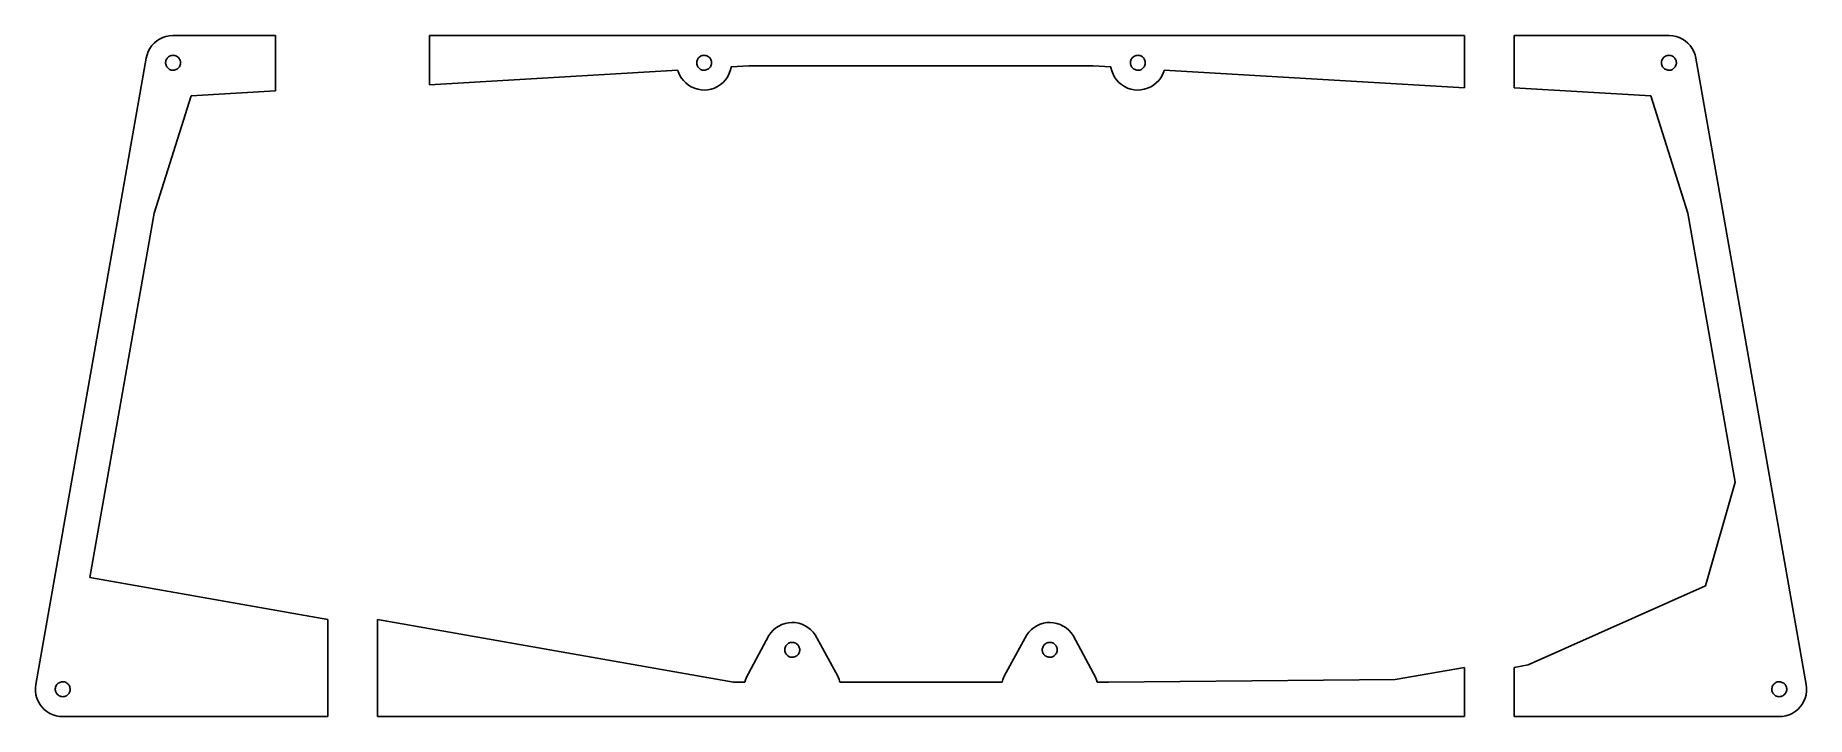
# Model space of a CAD drawing. Header units: metres. Extents: x -178 to 178, y -8 to 129.
import ezdxf

# ---------------------------------------------------------------- set-up
doc = ezdxf.new("R2010")
doc.units = ezdxf.units.M

msp = doc.modelspace()

# ---------------------------------------------------------------- linework, layer by layer
for p, q in [((-152.101, 128.556), (-152.755, 128.334)), ((-151.425, 128.695), (-152.101, 128.556)), ((-150.736, 128.748), (-151.425, 128.695)), ((-130, 128.748), (-150.736, 128.748)), ((-130, 117.573), (-130, 128.748)), ((109.5, 128.748), (-99, 128.748)), ((-99, 128.748), (-99, 118.818)), ((109.5, 118.195), (109.5, 128.748)), ((150.736, 128.748), (119.5, 128.748)), ((119.5, 128.748), (119.5, 118.195)), ((151.425, 128.695), (150.736, 128.748)), ((152.101, 128.556), (151.425, 128.695)), ((152.755, 128.334), (152.101, 128.556)), ((-155.913, 124.875), (-156.076, 124.204)), ((-155.668, 125.521), (-155.913, 124.875)), ((-155.344, 126.131), (-155.668, 125.521)), ((-154.946, 126.695), (-155.344, 126.131)), ((-154.48, 127.205), (-154.946, 126.695)), ((-153.954, 127.653), (-154.48, 127.205)), ((-153.376, 128.031), (-153.954, 127.653)), ((-152.755, 128.334), (-153.376, 128.031)), ((153.376, 128.031), (152.755, 128.334)), ((153.954, 127.653), (153.376, 128.031)), ((154.48, 127.205), (153.954, 127.653)), ((154.946, 126.695), (154.48, 127.205)), ((155.344, 126.131), (154.946, 126.695)), ((155.668, 125.521), (155.344, 126.131)), ((155.913, 124.875), (155.668, 125.521)), ((156.076, 124.204), (155.913, 124.875)), ((-156.076, 124.204), (-178.312, -1.90094)), ((-152.158, 123.322), (-152.137, 123.509)), ((-152.155, 123.134), (-152.158, 123.322)), ((-152.129, 122.947), (-152.155, 123.134)), ((-152.137, 123.509), (-152.092, 123.692)), ((-152.079, 122.765), (-152.129, 122.947)), ((-152.092, 123.692), (-152.025, 123.868)), ((-152.008, 122.591), (-152.079, 122.765)), ((-152.025, 123.868), (-151.937, 124.035)), ((-151.915, 122.427), (-152.008, 122.591)), ((-151.937, 124.035), (-151.828, 124.189)), ((-151.802, 122.276), (-151.915, 122.427)), ((-151.828, 124.189), (-151.701, 124.328)), ((-151.671, 122.141), (-151.802, 122.276)), ((-151.701, 124.328), (-151.558, 124.45)), ((-151.524, 122.023), (-151.671, 122.141)), ((-151.558, 124.45), (-151.4, 124.553)), ((-151.364, 121.924), (-151.524, 122.023)), ((-151.4, 124.553), (-151.231, 124.635)), ((-151.192, 121.846), (-151.364, 121.924)), ((-151.231, 124.635), (-151.053, 124.696)), ((-151.012, 121.791), (-151.192, 121.846)), ((-151.053, 124.696), (-150.868, 124.734)), ((-150.827, 121.758), (-151.012, 121.791)), ((-150.868, 124.734), (-150.68, 124.748)), ((-150.638, 121.749), (-150.827, 121.758)), ((-150.68, 124.748), (-150.492, 124.739)), ((-150.451, 121.763), (-150.638, 121.749)), ((-150.492, 124.739), (-150.307, 124.707)), ((-150.266, 121.801), (-150.451, 121.763)), ((-150.307, 124.707), (-150.127, 124.651)), ((-150.088, 121.862), (-150.266, 121.801)), ((-150.127, 124.651), (-149.955, 124.573)), ((-149.919, 121.944), (-150.088, 121.862)), ((-149.955, 124.573), (-149.795, 124.474)), ((-149.761, 122.048), (-149.919, 121.944)), ((-149.795, 124.474), (-149.648, 124.356)), ((-149.617, 122.17), (-149.761, 122.048)), ((-149.648, 124.356), (-149.517, 124.221)), ((-149.49, 122.309), (-149.617, 122.17)), ((-149.517, 124.221), (-149.404, 124.07)), ((-149.382, 122.463), (-149.49, 122.309)), ((-149.404, 124.07), (-149.311, 123.906)), ((-149.293, 122.629), (-149.382, 122.463)), ((-149.311, 123.906), (-149.239, 123.732)), ((-149.227, 122.805), (-149.293, 122.629)), ((-149.239, 123.732), (-149.19, 123.55)), ((-149.182, 122.988), (-149.227, 122.805)), ((-149.19, 123.55), (-149.164, 123.364)), ((-149.161, 123.175), (-149.182, 122.988)), ((-149.164, 123.364), (-149.161, 123.175)), ((-99, 118.818), (-48.9761, 121.783)), ((-48.9761, 121.783), (-48.8927, 121.476)), ((-48.8927, 121.476), (-48.6295, 120.838)), ((-45.1844, 123.322), (-45.1634, 123.509)), ((-45.1817, 123.134), (-45.1844, 123.322)), ((-45.1555, 122.947), (-45.1817, 123.134)), ((-45.1634, 123.509), (-45.1191, 123.692)), ((-45.1061, 122.765), (-45.1555, 122.947)), ((-45.1191, 123.692), (-45.0522, 123.868)), ((-45.0344, 122.591), (-45.1061, 122.765)), ((-45.0522, 123.868), (-44.9638, 124.035)), ((-44.9413, 122.427), (-45.0344, 122.591)), ((-44.9638, 124.035), (-44.8552, 124.189)), ((-44.8285, 122.276), (-44.9413, 122.427)), ((-44.8552, 124.189), (-44.7281, 124.328)), ((-44.6976, 122.141), (-44.8285, 122.276)), ((-44.7281, 124.328), (-44.5847, 124.45)), ((-44.5508, 122.023), (-44.6976, 122.141)), ((-44.5847, 124.45), (-44.4271, 124.553)), ((-44.3904, 121.924), (-44.5508, 122.023)), ((-44.4271, 124.553), (-44.2578, 124.635)), ((-44.2188, 121.846), (-44.3904, 121.924)), ((-44.2578, 124.635), (-44.0795, 124.696)), ((-44.0389, 121.791), (-44.2188, 121.846)), ((-44.0795, 124.696), (-43.8949, 124.734)), ((-43.8534, 121.758), (-44.0389, 121.791)), ((-43.8949, 124.734), (-43.7071, 124.748)), ((-43.6652, 121.749), (-43.8534, 121.758)), ((-43.7071, 124.748), (-43.519, 124.739)), ((-43.4774, 121.763), (-43.6652, 121.749)), ((-43.519, 124.739), (-43.3335, 124.707)), ((-43.2929, 121.801), (-43.4774, 121.763)), ((-43.3335, 124.707), (-43.1535, 124.651)), ((-43.1146, 121.862), (-43.2929, 121.801)), ((-43.1535, 124.651), (-42.982, 124.573)), ((-42.9453, 121.944), (-43.1146, 121.862)), ((-42.982, 124.573), (-42.8215, 124.474)), ((-42.7876, 122.048), (-42.9453, 121.944)), ((-42.8215, 124.474), (-42.6747, 124.356)), ((-42.6442, 122.17), (-42.7876, 122.048)), ((-42.6747, 124.356), (-42.5439, 124.221)), ((-42.5172, 122.309), (-42.6442, 122.17)), ((-42.5439, 124.221), (-42.431, 124.07)), ((-42.4086, 122.463), (-42.5172, 122.309)), ((-42.431, 124.07), (-42.338, 123.906)), ((-42.3201, 122.629), (-42.4086, 122.463)), ((-42.338, 123.906), (-42.2662, 123.732)), ((-42.2533, 122.805), (-42.3201, 122.629)), ((-42.2662, 123.732), (-42.2168, 123.55)), ((-42.209, 122.988), (-42.2533, 122.805)), ((-42.2168, 123.55), (-42.1906, 123.364)), ((-42.188, 123.175), (-42.209, 122.988)), ((-42.1906, 123.364), (-42.188, 123.175)), ((-38.6774, 120.977), (-38.4321, 121.622)), ((-38.4321, 121.622), (-38.2697, 122.294)), ((-38.2697, 122.294), (-38.2557, 122.419)), ((-38.2557, 122.419), (-34.6561, 122.632)), ((-34.6561, 122.632), (34.6561, 122.632)), ((34.6561, 122.632), (38.2557, 122.419)), ((38.2557, 122.419), (38.2697, 122.294)), ((38.2697, 122.294), (38.4321, 121.622)), ((38.4321, 121.622), (38.6774, 120.977)), ((42.188, 123.175), (42.1906, 123.364)), ((42.209, 122.988), (42.188, 123.175)), ((42.1906, 123.364), (42.2168, 123.55)), ((42.2533, 122.805), (42.209, 122.988)), ((42.2168, 123.55), (42.2662, 123.732)), ((42.3201, 122.629), (42.2533, 122.805)), ((42.2662, 123.732), (42.338, 123.906)), ((42.4086, 122.463), (42.3201, 122.629)), ((42.338, 123.906), (42.431, 124.07)), ((42.5172, 122.309), (42.4086, 122.463)), ((42.431, 124.07), (42.5439, 124.221)), ((42.6442, 122.17), (42.5172, 122.309)), ((42.5439, 124.221), (42.6747, 124.356)), ((42.7876, 122.048), (42.6442, 122.17)), ((42.6747, 124.356), (42.8215, 124.474)), ((42.9453, 121.944), (42.7876, 122.048)), ((42.8215, 124.474), (42.982, 124.573)), ((43.1146, 121.862), (42.9453, 121.944)), ((42.982, 124.573), (43.1535, 124.651)), ((43.2929, 121.801), (43.1146, 121.862)), ((43.1535, 124.651), (43.3335, 124.707)), ((43.4774, 121.763), (43.2929, 121.801)), ((43.3335, 124.707), (43.519, 124.739)), ((43.6652, 121.749), (43.4774, 121.763)), ((43.519, 124.739), (43.7071, 124.748)), ((43.8534, 121.758), (43.6652, 121.749)), ((43.7071, 124.748), (43.8949, 124.734)), ((44.0389, 121.791), (43.8534, 121.758)), ((43.8949, 124.734), (44.0795, 124.696)), ((44.2188, 121.846), (44.0389, 121.791)), ((44.0795, 124.696), (44.2578, 124.635)), ((44.3904, 121.924), (44.2188, 121.846)), ((44.2578, 124.635), (44.4271, 124.553)), ((44.5508, 122.023), (44.3904, 121.924)), ((44.4271, 124.553), (44.5847, 124.45)), ((44.6976, 122.141), (44.5508, 122.023)), ((44.5847, 124.45), (44.7281, 124.328)), ((44.8285, 122.276), (44.6976, 122.141)), ((44.7281, 124.328), (44.8552, 124.189)), ((44.9413, 122.427), (44.8285, 122.276)), ((44.8552, 124.189), (44.9638, 124.035)), ((45.0344, 122.591), (44.9413, 122.427)), ((44.9638, 124.035), (45.0522, 123.868)), ((45.1061, 122.765), (45.0344, 122.591)), ((45.0522, 123.868), (45.1191, 123.692)), ((45.1555, 122.947), (45.1061, 122.765)), ((45.1191, 123.692), (45.1634, 123.509)), ((45.1817, 123.134), (45.1555, 122.947)), ((45.1634, 123.509), (45.1844, 123.322)), ((45.1844, 123.322), (45.1817, 123.134)), ((48.6295, 120.838), (48.8927, 121.476)), ((48.8927, 121.476), (48.9761, 121.783)), ((48.9761, 121.783), (109.5, 118.195)), ((149.161, 123.175), (149.164, 123.364)), ((149.182, 122.988), (149.161, 123.175)), ((149.164, 123.364), (149.19, 123.55)), ((149.227, 122.805), (149.182, 122.988)), ((149.19, 123.55), (149.239, 123.732)), ((149.293, 122.629), (149.227, 122.805)), ((149.239, 123.732), (149.311, 123.906)), ((149.382, 122.463), (149.293, 122.629)), ((149.311, 123.906), (149.404, 124.07)), ((149.49, 122.309), (149.382, 122.463)), ((149.404, 124.07), (149.517, 124.221)), ((149.617, 122.17), (149.49, 122.309)), ((149.517, 124.221), (149.648, 124.356)), ((149.761, 122.048), (149.617, 122.17)), ((149.648, 124.356), (149.795, 124.474)), ((149.919, 121.944), (149.761, 122.048)), ((149.795, 124.474), (149.955, 124.573)), ((150.088, 121.862), (149.919, 121.944)), ((149.955, 124.573), (150.127, 124.651)), ((150.266, 121.801), (150.088, 121.862)), ((150.127, 124.651), (150.307, 124.707)), ((150.451, 121.763), (150.266, 121.801)), ((150.307, 124.707), (150.492, 124.739)), ((150.638, 121.749), (150.451, 121.763)), ((150.492, 124.739), (150.68, 124.748)), ((150.827, 121.758), (150.638, 121.749)), ((150.68, 124.748), (150.868, 124.734)), ((151.012, 121.791), (150.827, 121.758)), ((150.868, 124.734), (151.053, 124.696)), ((151.192, 121.846), (151.012, 121.791)), ((151.053, 124.696), (151.231, 124.635)), ((151.364, 121.924), (151.192, 121.846)), ((151.231, 124.635), (151.4, 124.553)), ((151.524, 122.023), (151.364, 121.924)), ((151.4, 124.553), (151.558, 124.45)), ((151.671, 122.141), (151.524, 122.023)), ((151.558, 124.45), (151.701, 124.328)), ((151.802, 122.276), (151.671, 122.141)), ((151.701, 124.328), (151.828, 124.189)), ((151.915, 122.427), (151.802, 122.276)), ((151.828, 124.189), (151.937, 124.035)), ((152.008, 122.591), (151.915, 122.427)), ((151.937, 124.035), (152.025, 123.868)), ((152.079, 122.765), (152.008, 122.591)), ((152.025, 123.868), (152.092, 123.692)), ((152.129, 122.947), (152.079, 122.765)), ((152.092, 123.692), (152.137, 123.509)), ((152.155, 123.134), (152.129, 122.947)), ((152.137, 123.509), (152.158, 123.322)), ((152.158, 123.322), (152.155, 123.134)), ((178.312, -1.90094), (156.076, 124.204)), ((-48.6295, 120.838), (-48.2884, 120.237)), ((-48.2884, 120.237), (-47.8746, 119.684)), ((-47.8746, 119.684), (-47.3948, 119.187)), ((-47.3948, 119.187), (-46.8565, 118.754)), ((-46.8565, 118.754), (-46.2683, 118.392)), ((-46.2683, 118.392), (-45.6393, 118.107)), ((-45.6393, 118.107), (-44.9794, 117.903)), ((-44.9794, 117.903), (-44.2992, 117.783)), ((-44.2992, 117.783), (-43.6094, 117.749)), ((-43.6094, 117.749), (-42.9207, 117.802)), ((-42.9207, 117.802), (-42.2441, 117.941)), ((-42.2441, 117.941), (-41.5903, 118.164)), ((-41.5903, 118.164), (-40.9695, 118.466)), ((-40.9695, 118.466), (-40.3915, 118.845)), ((-40.3915, 118.845), (-39.8655, 119.292)), ((-39.8655, 119.292), (-39.3998, 119.802)), ((-39.3998, 119.802), (-39.0017, 120.367)), ((-39.0017, 120.367), (-38.6774, 120.977)), ((38.6774, 120.977), (39.0017, 120.367)), ((39.0017, 120.367), (39.3998, 119.802)), ((39.3998, 119.802), (39.8655, 119.292)), ((39.8655, 119.292), (40.3915, 118.845)), ((40.3915, 118.845), (40.9695, 118.466)), ((40.9695, 118.466), (41.5903, 118.164)), ((41.5903, 118.164), (42.2441, 117.941)), ((42.2441, 117.941), (42.9207, 117.802)), ((42.9207, 117.802), (43.6094, 117.749)), ((43.6094, 117.749), (44.2992, 117.783)), ((44.2992, 117.783), (44.9794, 117.903)), ((44.9794, 117.903), (45.6393, 118.107)), ((45.6393, 118.107), (46.2683, 118.392)), ((46.2683, 118.392), (46.8565, 118.754)), ((46.8565, 118.754), (47.3948, 119.187)), ((47.3948, 119.187), (47.8746, 119.684)), ((47.8746, 119.684), (48.2884, 120.237)), ((48.2884, 120.237), (48.6295, 120.838)), ((119.5, 118.195), (147.015, 116.564)), ((-154.47, 93.0007), (-147.015, 116.564)), ((-147.015, 116.564), (-130, 117.573)), ((147.015, 116.564), (154.47, 93.0007)), ((-167.407, 19.6326), (-154.47, 93.0007)), ((154.47, 93.0007), (164.02, 38.8363)), ((164.02, 38.8363), (158.051, 17.9829)), ((-119.5, 11.1853), (-167.407, 19.6326)), ((158.051, 17.9829), (122.278, 2.02861)), ((-119.5, -8.35547), (-119.5, 11.1853)), ((-37.7524, -1.46567), (-109.5, 11.1853)), ((-109.5, 11.1853), (-109.5, -8.35547)), ((-30.6204, 7.96381), (-34.7613, 0.31667)), ((-30.2223, 8.5282), (-30.6204, 7.96381)), ((-29.7566, 9.03824), (-30.2223, 8.5282)), ((-29.2306, 9.4859), (-29.7566, 9.03824)), ((-28.6526, 9.86411), (-29.2306, 9.4859)), ((-28.0318, 10.1669), (-28.6526, 9.86411)), ((-27.378, 10.3895), (-28.0318, 10.1669)), ((-26.7014, 10.5284), (-27.378, 10.3895)), ((-26.0127, 10.5813), (-26.7014, 10.5284)), ((-25.3229, 10.5476), (-26.0127, 10.5813)), ((-24.6427, 10.4277), (-25.3229, 10.5476)), ((-23.9828, 10.2234), (-24.6427, 10.4277)), ((-23.3539, 9.9381), (-23.9828, 10.2234)), ((-22.7656, 9.57617), (-23.3539, 9.9381)), ((-22.2273, 9.14339), (-22.7656, 9.57617)), ((-21.7475, 8.64653), (-22.2273, 9.14339)), ((-21.3337, 8.09348), (-21.7475, 8.64653)), ((-20.9926, 7.49292), (-21.3337, 8.09348)), ((-16.77, -0.23268), (-20.9926, 7.49292)), ((20.9926, 7.49292), (16.77, -0.23268)), ((21.3337, 8.09348), (20.9926, 7.49292)), ((21.7475, 8.64653), (21.3337, 8.09348)), ((22.2273, 9.14339), (21.7475, 8.64653)), ((22.7656, 9.57617), (22.2273, 9.14339)), ((23.3539, 9.9381), (22.7656, 9.57617)), ((23.9828, 10.2234), (23.3539, 9.9381)), ((24.6427, 10.4277), (23.9828, 10.2234)), ((25.3229, 10.5476), (24.6427, 10.4277)), ((26.0127, 10.5813), (25.3229, 10.5476)), ((26.7014, 10.5284), (26.0127, 10.5813)), ((27.378, 10.3895), (26.7014, 10.5284)), ((28.0318, 10.1669), (27.378, 10.3895)), ((28.6526, 9.86411), (28.0318, 10.1669)), ((29.2306, 9.4859), (28.6526, 9.86411)), ((29.7566, 9.03824), (29.2306, 9.4859)), ((30.2223, 8.5282), (29.7566, 9.03824)), ((30.6204, 7.96381), (30.2223, 8.5282)), ((34.7613, 0.31667), (30.6204, 7.96381)), ((-27.4341, 5.15515), (-27.4131, 5.34235)), ((-27.4315, 4.9668), (-27.4341, 5.15515)), ((-27.4053, 4.78026), (-27.4315, 4.9668)), ((-27.4131, 5.34235), (-27.3689, 5.52544)), ((-27.3559, 4.59848), (-27.4053, 4.78026)), ((-27.3689, 5.52544), (-27.302, 5.70154)), ((-27.2841, 4.42432), (-27.3559, 4.59848)), ((-27.302, 5.70154), (-27.2135, 5.86786)), ((-27.1911, 4.26053), (-27.2841, 4.42432)), ((-27.2135, 5.86786), (-27.1049, 6.02179)), ((-27.0782, 4.1097), (-27.1911, 4.26053)), ((-27.1049, 6.02179), (-26.9779, 6.16089)), ((-26.9474, 3.9742), (-27.0782, 4.1097)), ((-26.9779, 6.16089), (-26.8345, 6.28297)), ((-26.8006, 3.85616), (-26.9474, 3.9742)), ((-26.8345, 6.28297), (-26.6768, 6.38612)), ((-26.6402, 3.75746), (-26.8006, 3.85616)), ((-26.6768, 6.38612), (-26.5075, 6.46869)), ((-26.4686, 3.67964), (-26.6402, 3.75746)), ((-26.5075, 6.46869), (-26.3292, 6.5294)), ((-26.2887, 3.62393), (-26.4686, 3.67964)), ((-26.3292, 6.5294), (-26.1447, 6.56728)), ((-26.1031, 3.59122), (-26.2887, 3.62393)), ((-26.1447, 6.56728), (-25.9569, 6.58173)), ((-25.915, 3.58202), (-26.1031, 3.59122)), ((-25.9569, 6.58173), (-25.7687, 6.57253)), ((-25.7272, 3.59648), (-25.915, 3.58202)), ((-25.7687, 6.57253), (-25.5832, 6.53983)), ((-25.5426, 3.63435), (-25.7272, 3.59648)), ((-25.5832, 6.53983), (-25.4033, 6.48412)), ((-25.3643, 3.69505), (-25.5426, 3.63435)), ((-25.4033, 6.48412), (-25.2317, 6.4063)), ((-25.195, 3.77763), (-25.3643, 3.69505)), ((-25.2317, 6.4063), (-25.0713, 6.30759)), ((-25.0374, 3.88078), (-25.195, 3.77763)), ((-25.0713, 6.30759), (-24.9245, 6.18956)), ((-24.894, 4.00287), (-25.0374, 3.88078)), ((-24.9245, 6.18956), (-24.7936, 6.05406)), ((-24.7669, 4.14197), (-24.894, 4.00287)), ((-24.7936, 6.05406), (-24.6808, 5.90323)), ((-24.6584, 4.2959), (-24.7669, 4.14197)), ((-24.6808, 5.90323), (-24.5878, 5.73944)), ((-24.5699, 4.46222), (-24.6584, 4.2959)), ((-24.5878, 5.73944), (-24.516, 5.56528)), ((-24.503, 4.63832), (-24.5699, 4.46222)), ((-24.516, 5.56528), (-24.4666, 5.3835)), ((-24.4587, 4.82141), (-24.503, 4.63832)), ((-24.4666, 5.3835), (-24.4404, 5.19696)), ((-24.4377, 5.00861), (-24.4587, 4.82141)), ((-24.4404, 5.19696), (-24.4377, 5.00861)), ((24.4377, 5.00861), (24.4404, 5.19696)), ((24.4587, 4.82141), (24.4377, 5.00861)), ((24.4404, 5.19696), (24.4666, 5.3835)), ((24.503, 4.63832), (24.4587, 4.82141)), ((24.4666, 5.3835), (24.516, 5.56528)), ((24.5699, 4.46222), (24.503, 4.63832)), ((24.516, 5.56528), (24.5878, 5.73944)), ((24.6584, 4.2959), (24.5699, 4.46222)), ((24.5878, 5.73944), (24.6808, 5.90323)), ((24.7669, 4.14197), (24.6584, 4.2959)), ((24.6808, 5.90323), (24.7936, 6.05406)), ((24.894, 4.00287), (24.7669, 4.14197)), ((24.7936, 6.05406), (24.9245, 6.18956)), ((25.0374, 3.88078), (24.894, 4.00287)), ((24.9245, 6.18956), (25.0713, 6.30759)), ((25.195, 3.77763), (25.0374, 3.88078)), ((25.0713, 6.30759), (25.2317, 6.4063)), ((25.3643, 3.69505), (25.195, 3.77763)), ((25.2317, 6.4063), (25.4033, 6.48412)), ((25.5426, 3.63435), (25.3643, 3.69505)), ((25.4033, 6.48412), (25.5832, 6.53983)), ((25.7272, 3.59648), (25.5426, 3.63435)), ((25.5832, 6.53983), (25.7687, 6.57253)), ((25.915, 3.58202), (25.7272, 3.59648)), ((25.7687, 6.57253), (25.9569, 6.58173)), ((26.1031, 3.59122), (25.915, 3.58202)), ((25.9569, 6.58173), (26.1447, 6.56728)), ((26.2887, 3.62393), (26.1031, 3.59122)), ((26.1447, 6.56728), (26.3292, 6.5294)), ((26.4686, 3.67964), (26.2887, 3.62393)), ((26.3292, 6.5294), (26.5075, 6.46869)), ((26.6402, 3.75746), (26.4686, 3.67964)), ((26.5075, 6.46869), (26.6768, 6.38612)), ((26.8006, 3.85616), (26.6402, 3.75746)), ((26.6768, 6.38612), (26.8345, 6.28297)), ((26.9474, 3.9742), (26.8006, 3.85616)), ((26.8345, 6.28297), (26.9779, 6.16089)), ((27.0782, 4.1097), (26.9474, 3.9742)), ((26.9779, 6.16089), (27.1049, 6.02179)), ((27.1911, 4.26053), (27.0782, 4.1097)), ((27.1049, 6.02179), (27.2135, 5.86786)), ((27.2841, 4.42432), (27.1911, 4.26053)), ((27.2135, 5.86786), (27.302, 5.70154)), ((27.3559, 4.59848), (27.2841, 4.42432)), ((27.302, 5.70154), (27.3689, 5.52544)), ((27.4053, 4.78026), (27.3559, 4.59848)), ((27.3689, 5.52544), (27.4131, 5.34235)), ((27.4315, 4.9668), (27.4053, 4.78026)), ((27.4131, 5.34235), (27.4341, 5.15515)), ((27.4341, 5.15515), (27.4315, 4.9668)), ((-34.7613, 0.31667), (-35.0855, -0.29317)), ((35.0855, -0.29317), (34.7613, 0.31667)), ((109.5, 1.53879), (95.5361, -0.9234)), ((109.5, -8.35547), (109.5, 1.53879)), ((122.278, 2.02861), (119.5, 1.53879)), ((119.5, 1.53879), (119.5, -8.35547)), ((-178.312, -1.90094), (-178.389, -2.58733)), ((-178.389, -2.58733), (-178.379, -3.27795)), ((-178.379, -3.27795), (-178.283, -3.96193)), ((-174.393, -2.78273), (-174.372, -2.59554)), ((-174.391, -2.97108), (-174.393, -2.78273)), ((-174.364, -3.15762), (-174.391, -2.97108)), ((-174.372, -2.59554), (-174.328, -2.41245)), ((-174.315, -3.3394), (-174.364, -3.15762)), ((-174.328, -2.41245), (-174.261, -2.23634)), ((-174.243, -3.51355), (-174.315, -3.3394)), ((-174.261, -2.23634), (-174.173, -2.07002)), ((-174.15, -3.67735), (-174.243, -3.51355)), ((-174.173, -2.07002), (-174.064, -1.91609)), ((-174.064, -1.91609), (-173.937, -1.77699)), ((-173.937, -1.77699), (-173.794, -1.65491)), ((-173.794, -1.65491), (-173.636, -1.55176)), ((-173.636, -1.55176), (-173.467, -1.46918)), ((-173.467, -1.46918), (-173.288, -1.40848)), ((-173.288, -1.40848), (-173.104, -1.37061)), ((-173.104, -1.37061), (-172.916, -1.35614)), ((-172.916, -1.35614), (-172.728, -1.36536)), ((-172.728, -1.36536), (-172.542, -1.39806)), ((-172.542, -1.39806), (-172.362, -1.45377)), ((-172.362, -1.45377), (-172.191, -1.53159)), ((-172.191, -1.53159), (-172.03, -1.63028)), ((-172.03, -1.63028), (-171.884, -1.74832)), ((-171.884, -1.74832), (-171.753, -1.88382)), ((-171.753, -1.88382), (-171.64, -2.03465)), ((-171.64, -2.03465), (-171.547, -2.19844)), ((-171.529, -3.47566), (-171.617, -3.64198)), ((-171.547, -2.19844), (-171.475, -2.3726)), ((-171.462, -3.29956), (-171.529, -3.47566)), ((-171.475, -2.3726), (-171.426, -2.55438)), ((-171.418, -3.11647), (-171.462, -3.29956)), ((-171.426, -2.55438), (-171.399, -2.74092)), ((-171.397, -2.92928), (-171.418, -3.11647)), ((-171.399, -2.74092), (-171.397, -2.92928)), ((-35.4582, -1.46567), (-37.7524, -1.46567)), ((-35.3308, -0.93884), (-35.4582, -1.46567)), ((-35.0855, -0.29317), (-35.3308, -0.93884)), ((-16.5068, -0.87126), (-16.77, -0.23268)), ((-16.3453, -1.46567), (-16.5068, -0.87126)), ((16.3453, -1.46567), (-16.3453, -1.46567)), ((16.5068, -0.87126), (16.3453, -1.46567)), ((16.77, -0.23268), (16.5068, -0.87126)), ((35.3308, -0.93884), (35.0855, -0.29317)), ((35.4582, -1.46567), (35.3308, -0.93884)), ((37.7524, -1.46567), (35.4582, -1.46567)), ((95.5361, -0.9234), (37.7524, -1.46567)), ((171.397, -2.92928), (171.399, -2.74092)), ((171.418, -3.11647), (171.397, -2.92928)), ((171.399, -2.74092), (171.426, -2.55438)), ((171.462, -3.29956), (171.418, -3.11647)), ((171.426, -2.55438), (171.475, -2.3726)), ((171.529, -3.47566), (171.462, -3.29956)), ((171.475, -2.3726), (171.547, -2.19844)), ((171.617, -3.64198), (171.529, -3.47566)), ((171.547, -2.19844), (171.64, -2.03465)), ((171.64, -2.03465), (171.753, -1.88382)), ((171.753, -1.88382), (171.884, -1.74832)), ((171.884, -1.74832), (172.03, -1.63028)), ((172.03, -1.63028), (172.191, -1.53159)), ((172.191, -1.53159), (172.362, -1.45377)), ((172.362, -1.45377), (172.542, -1.39806)), ((172.542, -1.39806), (172.728, -1.36536)), ((172.728, -1.36536), (172.916, -1.35614)), ((172.916, -1.35614), (173.104, -1.37061)), ((173.104, -1.37061), (173.288, -1.40848)), ((173.288, -1.40848), (173.467, -1.46918)), ((173.467, -1.46918), (173.636, -1.55176)), ((173.636, -1.55176), (173.794, -1.65491)), ((173.794, -1.65491), (173.937, -1.77699)), ((173.937, -1.77699), (174.064, -1.91609)), ((174.064, -1.91609), (174.173, -2.07002)), ((174.243, -3.51355), (174.15, -3.67735)), ((174.173, -2.07002), (174.261, -2.23634)), ((174.315, -3.3394), (174.243, -3.51355)), ((174.261, -2.23634), (174.328, -2.41245)), ((174.364, -3.15762), (174.315, -3.3394)), ((174.328, -2.41245), (174.372, -2.59554)), ((174.391, -2.97108), (174.364, -3.15762)), ((174.372, -2.59554), (174.393, -2.78273)), ((174.393, -2.78273), (174.391, -2.97108)), ((178.283, -3.96193), (178.379, -3.27795)), ((178.388, -2.58733), (178.312, -1.90094)), ((178.379, -3.27795), (178.388, -2.58733)), ((-178.283, -3.96193), (-178.102, -4.62846)), ((-178.102, -4.62846), (-177.838, -5.26704)), ((-177.838, -5.26704), (-177.497, -5.8676)), ((-177.497, -5.8676), (-177.084, -6.42065)), ((-177.084, -6.42065), (-176.604, -6.91751)), ((-176.604, -6.91751), (-176.065, -7.3503)), ((-174.037, -3.82819), (-174.15, -3.67735)), ((-173.907, -3.96368), (-174.037, -3.82819)), ((-173.76, -4.08171), (-173.907, -3.96368)), ((-173.599, -4.18042), (-173.76, -4.08171)), ((-173.428, -4.25824), (-173.599, -4.18042)), ((-173.248, -4.31395), (-173.428, -4.25824)), ((-173.062, -4.34665), (-173.248, -4.31395)), ((-172.874, -4.35585), (-173.062, -4.34665)), ((-172.686, -4.3414), (-172.874, -4.35585)), ((-172.502, -4.30353), (-172.686, -4.3414)), ((-172.323, -4.24281), (-172.502, -4.30353)), ((-172.154, -4.16025), (-172.323, -4.24281)), ((-171.997, -4.0571), (-172.154, -4.16025)), ((-171.853, -3.93501), (-171.997, -4.0571)), ((-171.726, -3.79591), (-171.853, -3.93501)), ((-171.617, -3.64198), (-171.726, -3.79591)), ((171.726, -3.79591), (171.617, -3.64198)), ((171.853, -3.93501), (171.726, -3.79591)), ((171.997, -4.0571), (171.853, -3.93501)), ((172.154, -4.16025), (171.997, -4.0571)), ((172.323, -4.24281), (172.154, -4.16025)), ((172.502, -4.30353), (172.323, -4.24281)), ((172.686, -4.3414), (172.502, -4.30353)), ((172.874, -4.35585), (172.686, -4.3414)), ((173.062, -4.34665), (172.874, -4.35585)), ((173.248, -4.31395), (173.062, -4.34665)), ((173.428, -4.25824), (173.248, -4.31395)), ((173.599, -4.18042), (173.428, -4.25824)), ((173.76, -4.08171), (173.599, -4.18042)), ((173.907, -3.96368), (173.76, -4.08171)), ((174.037, -3.82819), (173.907, -3.96368)), ((174.15, -3.67735), (174.037, -3.82819)), ((176.065, -7.3503), (176.604, -6.91751)), ((176.604, -6.91751), (177.084, -6.42065)), ((177.084, -6.42065), (177.497, -5.8676)), ((177.497, -5.8676), (177.838, -5.26704)), ((177.838, -5.26704), (178.102, -4.62846)), ((178.102, -4.62846), (178.283, -3.96193)), ((-176.065, -7.3503), (-175.477, -7.71222)), ((-175.477, -7.71222), (-174.848, -7.99754)), ((-174.848, -7.99754), (-174.188, -8.20178)), ((-174.188, -8.20178), (-173.508, -8.32173)), ((-173.508, -8.32173), (-172.818, -8.35547)), ((-172.818, -8.35547), (-119.5, -8.35547)), ((-109.5, -8.35547), (109.5, -8.35547)), ((119.5, -8.35547), (172.818, -8.35547)), ((172.818, -8.35547), (173.508, -8.32173)), ((173.508, -8.32173), (174.188, -8.20178)), ((174.188, -8.20178), (174.848, -7.99754)), ((174.848, -7.99754), (175.477, -7.71222)), ((175.477, -7.71222), (176.065, -7.3503))]:
    msp.add_line(p, q)

doc.saveas('drawing.dxf')
